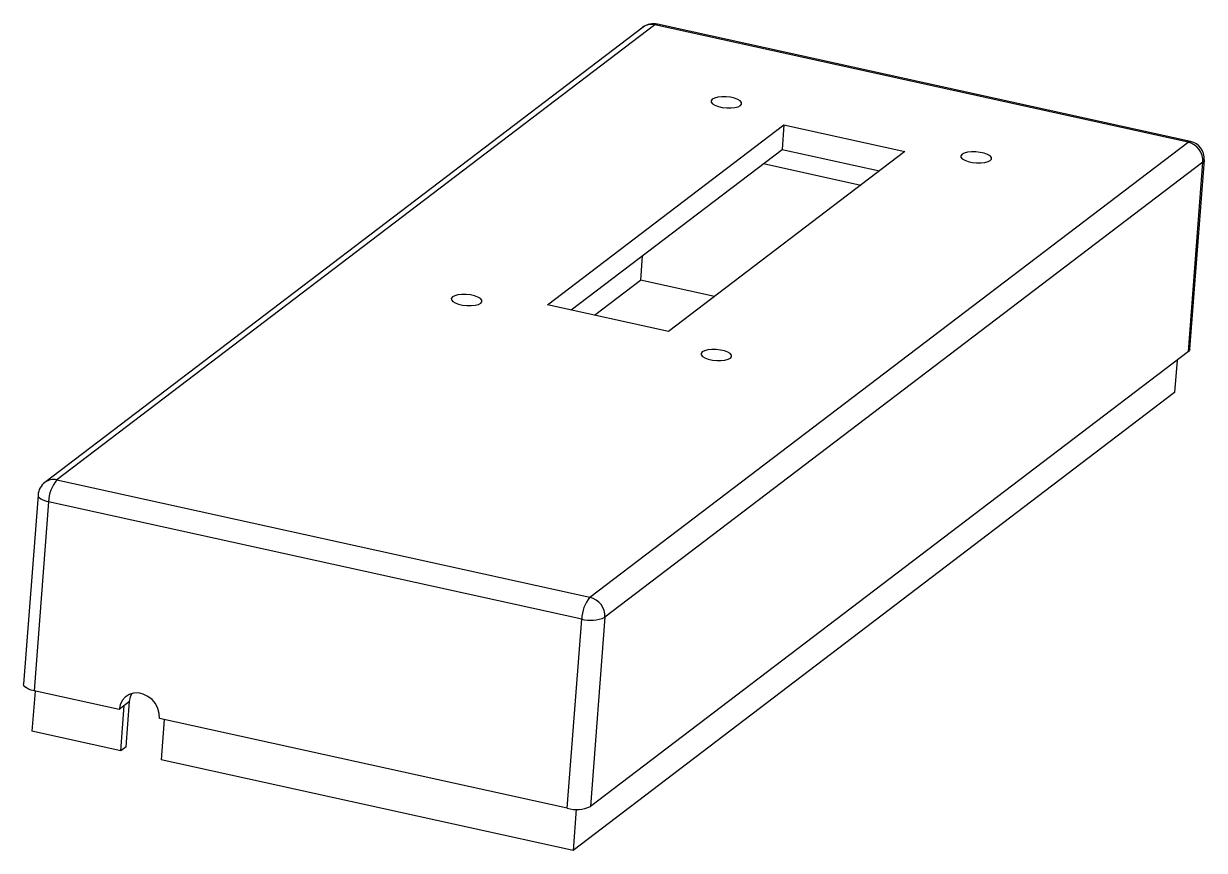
# Model space of a CAD drawing. Header units: millimetres. Extents: x -66 to 68, y -33 to 61.
import ezdxf

# ---------------------------------------------------------------- set-up
doc = ezdxf.new("R2010")
doc.units = ezdxf.units.MM

msp = doc.modelspace()

# ---------------------------------------------------------------- linework, layer by layer
at = {"color": 7, "linetype": 'Continuous', "lineweight": 25}
for p, q in [((4.51, 60.62), (-63.34, 9.02)), ((5.86, 60.89), (-61.98, 9.29)), ((66.33, 47.58), (5.86, 60.89)), ((66.61, 47.67), (6.15, 60.98)), ((-6.34, 29.15), (20.48, 49.55)), ((20.48, 49.55), (20.27, 46.75)), ((20.48, 49.55), (34.22, 46.53)), ((-1.52, -4.01), (66.33, 47.58)), ((-3.65, 28.56), (20.27, 46.75)), ((34.22, 46.53), (7.4, 26.13)), ((20.27, 46.75), (31.32, 44.32)), ((66.54, 24.12), (68.18, 45.57)), ((68.02, 45.32), (0.17, -6.28)), ((18.16, 45.15), (29.21, 42.71)), ((66.38, 23.87), (68.02, 45.32)), ((4.42, 34.7), (4.21, 31.95)), ((-1.01, 27.98), (4.21, 31.95)), ((12.62, 30.1), (4.21, 31.95)), ((7.4, 26.13), (-6.34, 29.15)), ((66.38, 23.87), (-1.46, -27.73)), ((65.09, 22.89), (64.81, 19.2)), ((64.81, 19.2), (-3.43, -32.7)), ((-61.98, 9.29), (-1.52, -4.01)), ((-64.12, 7.58), (-65.76, -13.87)), ((-62.92, 6.83), (-64.55, -14.62)), ((-2.45, -6.48), (-62.92, 6.83)), ((-4.09, -27.92), (-2.45, -6.48)), ((0.17, -6.28), (-1.46, -27.73)), ((-64.46, -14.64), (-64.81, -19.2)), ((-54.93, -16.73), (-64.55, -14.62)), ((-53.75, -15.83), (-54.93, -16.73)), ((-54.14, -20.96), (-53.75, -15.83)), ((-54.73, -21.41), (-54.34, -16.28)), ((-4.09, -27.92), (-50.35, -17.74)), ((-49.8, -17.86), (-50.15, -22.42)), ((-54.73, -21.41), (-64.81, -19.2)), ((-54.14, -20.96), (-54.73, -21.41)), ((-3.43, -32.7), (-50.15, -22.42)), ((-3.07, -28.04), (-3.43, -32.7))]:
    msp.add_line(p, q, dxfattribs=at)
at = {"color": 7, "linetype": 'Continuous', "lineweight": 25, "flags": 128}
for points in [[(6.15, 60.98), (6.01, 60.97), (5.86, 60.89)], [(12.35, 52.45), (12.22, 52.29), (12.24, 52.11), (12.39, 51.93), (12.66, 51.77), (13.05, 51.63), (13.5, 51.53), (14, 51.48), (14.49, 51.47), (14.93, 51.52), (15.3, 51.61), (15.56, 51.75), (15.69, 51.91), (15.68, 52.09), (15.53, 52.26), (15.25, 52.43), (14.87, 52.57), (14.41, 52.67), (13.92, 52.72), (13.43, 52.73), (12.98, 52.68), (12.61, 52.59), (12.35, 52.45)], [(66.33, 47.58), (66.48, 47.67), (66.61, 47.67)], [(40.69, 46.22), (40.56, 46.05), (40.57, 45.88), (40.72, 45.7), (41, 45.53), (41.38, 45.39), (41.84, 45.29), (42.33, 45.24), (42.82, 45.24), (43.27, 45.28), (43.64, 45.38), (43.9, 45.51), (44.03, 45.67), (44.02, 45.85), (43.87, 46.03), (43.59, 46.19), (43.21, 46.33), (42.75, 46.43), (42.26, 46.49), (41.77, 46.49), (41.32, 46.44), (40.95, 46.35), (40.69, 46.22)], [(68.02, 45.32), (68.13, 45.44), (68.18, 45.57)], [(-17.11, 30.04), (-17.24, 29.88), (-17.23, 29.7), (-17.08, 29.52), (-16.81, 29.36), (-16.42, 29.22), (-15.97, 29.12), (-15.47, 29.06), (-14.98, 29.06), (-14.54, 29.11), (-14.17, 29.2), (-13.91, 29.33), (-13.78, 29.5), (-13.79, 29.67), (-13.94, 29.85), (-14.22, 30.02), (-14.6, 30.16), (-15.06, 30.26), (-15.55, 30.31), (-16.04, 30.32), (-16.49, 30.27), (-16.86, 30.17), (-17.11, 30.04)], [(66.54, 24.12), (66.5, 24), (66.38, 23.87)], [(11.22, 23.8), (11.09, 23.64), (11.1, 23.47), (11.25, 23.29), (11.53, 23.12), (11.91, 22.98), (12.37, 22.88), (12.86, 22.83), (13.35, 22.82), (13.8, 22.87), (14.17, 22.97), (14.43, 23.1), (14.56, 23.26), (14.55, 23.44), (14.4, 23.62), (14.12, 23.78), (13.74, 23.92), (13.28, 24.02), (12.79, 24.08), (12.3, 24.08), (11.85, 24.03), (11.48, 23.94), (11.22, 23.8)], [(-64.12, 7.58), (-64.12, 7.57), (-64.09, 7.43), (-63.98, 7.29), (-63.8, 7.15), (-63.56, 7.03), (-63.26, 6.92), (-62.92, 6.83)], [(-64.55, -14.62), (-64.89, -14.53), (-65.19, -14.42), (-65.44, -14.29), (-65.62, -14.16), (-65.73, -14.02), (-65.76, -13.87), (-65.76, -13.87)], [(-50.35, -17.74), (-50.38, -17.17), (-50.53, -16.6), (-50.81, -16.07), (-51.19, -15.61), (-51.66, -15.24), (-52.19, -14.99), (-52.74, -14.86), (-53.29, -14.88), (-53.8, -15.03), (-54.24, -15.32), (-54.59, -15.71), (-54.82, -16.19), (-54.93, -16.73)], [(-53.75, -15.83), (-53.64, -15.29), (-53.47, -14.92)]]:
    msp.add_lwpolyline(points, dxfattribs=at)
at = {"color": 7, "linetype": 'Continuous', "lineweight": 25}
for centre, radius, start, end in [((5.72, 59.02), 2, 77.5903, 127.254), ((5.47, 59.31), 1.63, 76.3369, 126.4678), ((65.81, 45.44), 2.21, 356.8779, 76.5046), ((66.18, 45.72), 2, 355.6346, 77.5903), ((-62.13, 7.43), 2, 127.254, 175.6346), ((-62.37, 7.71), 1.63, 76.3369, 126.4678), ((-58.99, 6.75), 3.93, 139.7083, 178.8967), ((1.48, -6.55), 3.93, 139.7083, 178.8967), ((-2.03, -6.16), 2.21, 356.8779, 76.5046), ((-1.41, -2.8), 3.82, 254.1629, 294.4236), ((-3.04, -24.25), 3.82, 254.1629, 294.4236)]:
    msp.add_arc(centre, radius, start, end, dxfattribs=at)

doc.saveas('drawing.dxf')
